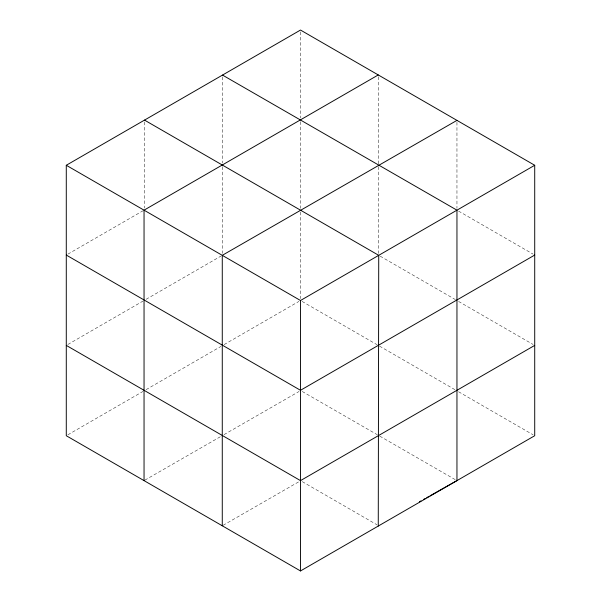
<?xml version="1.0" encoding="UTF-8"?>
<svg xmlns="http://www.w3.org/2000/svg" width="601" height="601" viewBox="0 0 601 601"><rect width="100%" height="100%" fill="white"/><g stroke="black" fill="none" stroke-linecap="round" stroke-linejoin="round"><path stroke-width="0.45" stroke-dasharray="3 2.25" d="M67.898 254.133L142.895 210.831M67.898 344.463L142.895 301.161M146.133 299.29L220.883 256.139M67.898 434.793L142.895 391.491M146.133 389.621L220.883 346.469M224.128 344.591L298.877 301.439M144.849 480.154L220.815 436.476M224.038 434.621L299.043 391.491M223.076 525.319L299.043 481.641M458.578 211.101L533.095 254.125M380.185 256.176L455.34 299.568M458.578 301.439L533.095 344.463M302.115 301.432L377.112 344.734M379.531 346.131L455.348 389.899M458.578 391.769L533.095 434.793M302.273 391.491L377.345 434.748M379.779 436.146L456.144 480.154M302.28 481.649L376.977 524.778M378.262 76.815L378.412 163.885M378.42 166.687L378.57 253.382M456.955 122.251L456.955 208.299M300.5 31.921L300.5 117.969M300.5 121.703L300.5 208.307M300.5 212.033L300.5 298.637M222.505 76.951L222.505 162.999M222.505 166.732L222.505 253.337M144.51 121.98L144.51 208.029"/><path stroke-width="0.9" d="M378.262 526.055L378.728 255.335L144.51 120.11M66.283 165.275L300.5 30.05L534.717 165.275L534.717 435.725L300.5 570.95L66.283 435.725L66.283 165.275L300.5 300.5L534.717 165.275M378.262 74.945L144.045 210.17L144.045 480.62M534.717 255.064L300.5 390.289L66.283 255.064M534.717 345.395L300.5 480.62L66.283 345.395M456.955 120.38L222.272 255.335L222.272 525.785M419.415 501.782L421.046 500.866M423.495 499.484L425.125 498.56M426.763 497.643L428.393 496.719M430.023 495.802L456.955 480.62L456.955 210.17L222.505 75.08M300.5 300.5L300.5 570.95"/></g></svg>
